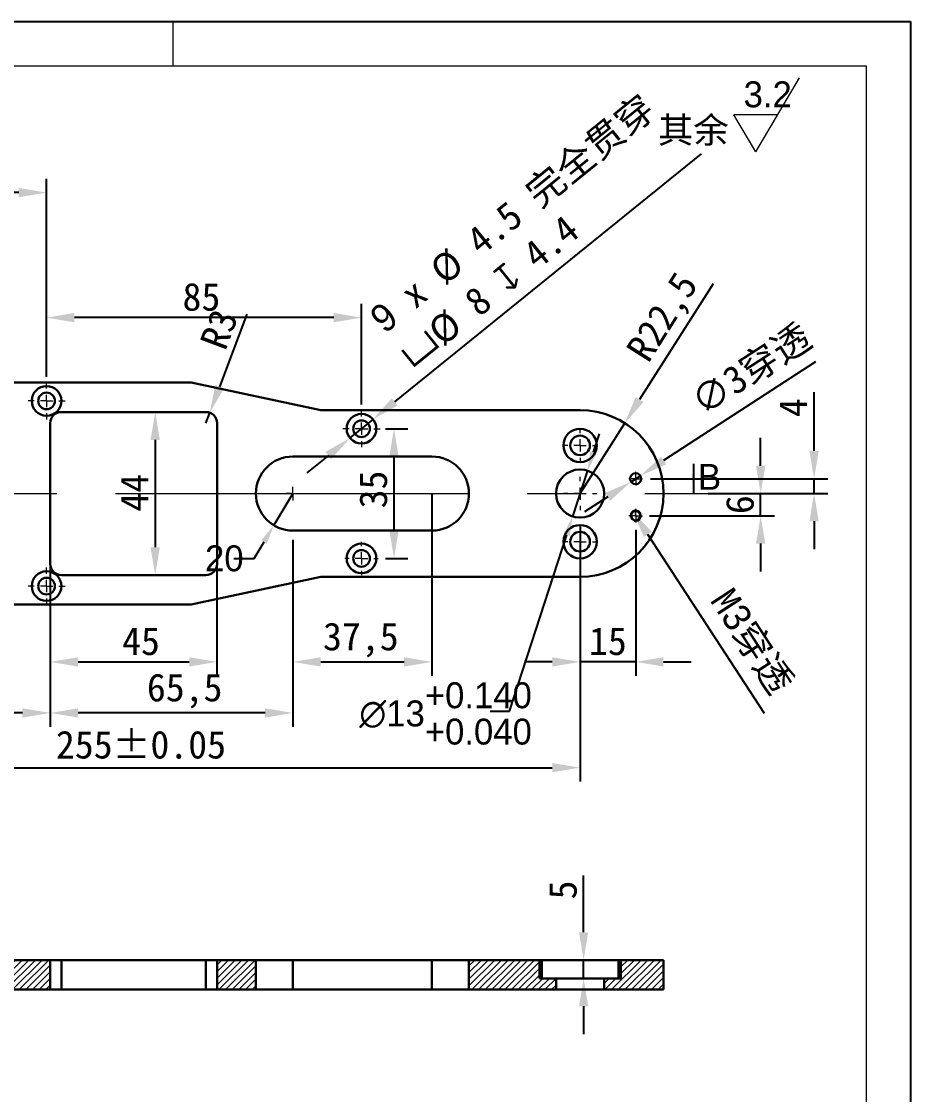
# Model space of a CAD drawing. Header units: millimetres. Extents: x 13 to 7248, y -1201 to 1478.
# Drawn here: x 4783.7 to 5023.7, y -898.2 to -608.5 of the extents above; entities that cross this region are included whole.
import ezdxf

# ---------------------------------------------------------------- set-up
doc = ezdxf.new("R2010")
doc.units = ezdxf.units.MM
doc.header["$LTSCALE"] = 5
doc.header["$PDSIZE"] = -1
doc.linetypes.add('CENTER2', pattern=[28.575, 19.05, -3.175, 3.175, -3.175])
doc.linetypes.add('SLD-实线', pattern=[0])
doc.layers.get('0').update_dxf_attribs({"lineweight": 30})
for name, color, linetype, lineweight in [('中心线层', 1, 'CENTER2', 13), ('剖面层', 2, 'Continuous', 15), ('粗实线', 7, 'SLD-实线', 15), ('细实线层', 5, 'Continuous', 15)]:
    doc.layers.add(name, color=color, linetype=linetype, lineweight=lineweight)
for name, color, linetype in [('图框', 7, 'SLD-实线'), ('文字层', 7, 'SLD-实线'), ('标注层', 96, 'SLD-实线'), ('标注线', 4, 'SLD-实线')]:
    doc.layers.add(name, color=color, linetype=linetype)
doc.styles.add('SLDTEXTSTYLE0', font='')
doc.styles.add('SLDTEXTSTYLE3', font='', dxfattribs={"bigfont": 'bigfont'})
doc.styles.get("Standard").update_dxf_attribs({"font": ''})
doc.styles.get('SLDTEXTSTYLE0').set_extended_font_data('汉仪长仿宋体')
doc.styles.get('SLDTEXTSTYLE3').set_extended_font_data('汉仪长仿宋体')
doc.styles.get('Standard').set_extended_font_data('SimSun')
doc.dimstyles.new('SLDDIMSTYLE5', dxfattribs={"dimtxt": 7, "dimasz": 5.2, "dimexe": 0, "dimexo": 0.0625, "dimgap": 1.75, "dimtad": 0, "dimtih": 1, "dimtoh": 1, "dimdec": 0, "dimlfac": 2, "dimrnd": 1e-09, "dimzin": 12, "dimdsep": 46, "dimtxsty": 'SLDTEXTSTYLE3', "dimblk1": 'NONE', "dimsah": 1, "dimcen": 0, "dimadec": 0, "dimazin": 3, "dimtfac": 1, "dimtdec": 3, "dimtmove": 0, "dimatfit": 3, "dimldrblk": 'NONE', "dimfxl": 0, "dimfrac": 2, "dimtolj": 1, "dimtzin": 12, "dimarcsym": 0})
doc.dimstyles.new('SLDDIMSTYLE9', dxfattribs={"dimtxt": 7, "dimasz": 5.2, "dimexe": 0, "dimexo": 0.0625, "dimgap": 1.75, "dimtad": 0, "dimtih": 1, "dimtoh": 1, "dimdec": 3, "dimrnd": 1e-09, "dimzin": 12, "dimdsep": 46, "dimtxsty": 'SLDTEXTSTYLE3', "dimsah": 1, "dimcen": 0, "dimadec": 0, "dimazin": 3, "dimtol": 1, "dimtp": 0.14, "dimtm": -0.04, "dimtfac": 1, "dimtdec": 3, "dimtmove": 0, "dimatfit": 3, "dimfxl": 0, "dimfrac": 2, "dimtolj": 1, "dimtzin": 0, "dimarcsym": 0})
doc.dimstyles.new('副本3-1', dxfattribs={"dimscale": 3, "dimtxt": 2.5, "dimasz": 2.5, "dimexe": 1.25, "dimexo": 0, "dimtad": 1, "dimtxsty": 'Standard', "dimcen": 2.5, "dimclrt": 256, "dimadec": 0, "dimazin": 0, "dimtfac": 1, "dimtmove": 0, "dimatfit": 3, "dimfxl": 0, "dimarcsym": 0})
pattern_1 = [(45, (4608.0797, -1224.5213), (-0.8980256, 0.8980256), [])]

# ---------------------------------------------------------------- blocks, each defined once
blk = doc.blocks.new('SW_SFSYMBOL_0')
at = {"color": 0, "linetype": 'SLD-实线', "lineweight": 0}
for p, q in [((8.23, -25), (37.72, 25)), ((8.23, -25), (-6.52, 0)), ((22.98, 0), (-6.52, 0))]:
    blk.add_line(p, q, dxfattribs=at)
at = {"color": 0, "linetype": 'SLD-实线', "lineweight": 0, "insert": (0, 22.56), "char_height": 17.5, "attachment_point": 1, "style": 'SLDTEXTSTYLE3'}
blk.add_mtext('3.2', dxfattribs=at)
blk = doc.blocks.new('*D489')
at = {"layer": 'Defpoints', "color": 0}
for p in [(4969.08, -735.95), (4983.22, -735.95), (4953.25, -741.95)]:
    blk.add_point(p, dxfattribs=at)
at = {"layer": '标注层', "color": 0, "lineweight": -2}
for p, q in [((4983.22, -728.45), (4983.22, -720.95)), ((4969.08, -735.95), (4986.97, -735.95)), ((4983.22, -741.95), (4983.22, -735.95)), ((4953.25, -741.95), (4986.97, -741.95)), ((4983.22, -749.45), (4983.22, -756.95))]:
    blk.add_line(p, q, dxfattribs=at)
at = {"layer": '标注层', "color": 0}
for points in [[(4981.97, -728.45), (4984.47, -728.45), (4983.22, -735.95)], [(4981.97, -749.45), (4984.47, -749.45), (4983.22, -741.95)]]:
    blk.add_solid(points, dxfattribs=at)
at = {"layer": '标注层', "insert": (4973.84, -738.95), "char_height": 7.5, "attachment_point": 2, "rotation": 90}
blk.add_mtext('6', dxfattribs=at)
blk = doc.blocks.new('*D490')
at = {"layer": 'Defpoints', "color": 0}
for p in [(4953.5, -731.95), (4969.08, -735.95), (4997.65, -735.95)]:
    blk.add_point(p, dxfattribs=at)
at = {"layer": '标注层', "color": 0, "lineweight": -2}
for p, q in [((4997.65, -724.45), (4997.65, -708.59)), ((4953.5, -731.95), (5001.4, -731.95)), ((4997.65, -735.95), (4997.65, -731.95)), ((4969.08, -735.95), (5001.4, -735.95)), ((4997.65, -743.45), (4997.65, -750.95))]:
    blk.add_line(p, q, dxfattribs=at)
at = {"layer": '标注层', "color": 0}
for points in [[(4996.4, -724.45), (4998.9, -724.45), (4997.65, -731.95)], [(4996.4, -743.45), (4998.9, -743.45), (4997.65, -735.95)]]:
    blk.add_solid(points, dxfattribs=at)
at = {"layer": '标注层', "insert": (4988.28, -712.77), "char_height": 7.5, "attachment_point": 2, "rotation": 90}
blk.add_mtext('4', dxfattribs=at)
blk = doc.blocks.new('*D493')
at = {"layer": 'Defpoints', "color": 0}
for p in [(4710.5, -654.7), (4710.5, -704.45), (4790.5, -704.45)]:
    blk.add_point(p, dxfattribs=at)
at = {"layer": '标注层', "color": 0, "lineweight": -2}
for p, q in [((4710.5, -704.45), (4710.5, -650.95)), ((4790.5, -704.45), (4790.5, -650.95)), ((4783, -654.7), (4718, -654.7))]:
    blk.add_line(p, q, dxfattribs=at)
at = {"layer": '标注层', "color": 0}
for points in [[(4718, -653.45), (4718, -655.95), (4710.5, -654.7)], [(4783, -653.45), (4783, -655.95), (4790.5, -654.7)]]:
    blk.add_solid(points, dxfattribs=at)
at = {"layer": '标注层', "insert": (4745.9, -645.33), "char_height": 7.5, "attachment_point": 2}
blk.add_mtext('80', dxfattribs=at)
blk = doc.blocks.new('*D494')
at = {"layer": 'Defpoints', "color": 0}
for p in [(4790.5, -688.46), (4790.5, -704.45), (4875.5, -711.95)]:
    blk.add_point(p, dxfattribs=at)
at = {"layer": '标注层', "color": 0, "lineweight": -2}
for p, q in [((4790.5, -704.45), (4790.5, -684.71)), ((4875.5, -711.95), (4875.5, -684.71)), ((4868, -688.46), (4798, -688.46))]:
    blk.add_line(p, q, dxfattribs=at)
at = {"layer": '标注层', "color": 0}
for points in [[(4798, -687.21), (4798, -689.71), (4790.5, -688.46)], [(4868, -687.21), (4868, -689.71), (4875.5, -688.46)]]:
    blk.add_solid(points, dxfattribs=at)
at = {"layer": '标注层', "insert": (4832.3, -679.08), "char_height": 7.5, "attachment_point": 2}
blk.add_mtext('85', dxfattribs=at)
blk = doc.blocks.new('*D498')
at = {"layer": 'Defpoints', "color": 0}
for p in [(4791.5, -754.95), (4836.5, -754.95), (4836.5, -781.4)]:
    blk.add_point(p, dxfattribs=at)
at = {"layer": '标注层', "color": 0, "lineweight": -2}
for p, q in [((4791.5, -754.95), (4791.5, -785.15)), ((4836.5, -754.95), (4836.5, -785.15)), ((4799, -781.4), (4829, -781.4))]:
    blk.add_line(p, q, dxfattribs=at)
at = {"layer": '标注层', "color": 0}
for points in [[(4799, -780.15), (4799, -782.65), (4791.5, -781.4)], [(4829, -780.15), (4829, -782.65), (4836.5, -781.4)]]:
    blk.add_solid(points, dxfattribs=at)
at = {"layer": '标注层', "insert": (4815.98, -772.03), "char_height": 7.5, "attachment_point": 2}
blk.add_mtext('45', dxfattribs=at)
blk = doc.blocks.new('*D499')
at = {"layer": 'Defpoints', "color": 0}
for p in [(4894.5, -735.95), (4857, -748.45), (4894.5, -781.4)]:
    blk.add_point(p, dxfattribs=at)
at = {"layer": '标注层', "color": 0, "lineweight": -2}
for p, q in [((4894.5, -735.95), (4894.5, -785.15)), ((4857, -748.45), (4857, -785.15)), ((4864.5, -781.4), (4887, -781.4))]:
    blk.add_line(p, q, dxfattribs=at)
at = {"layer": '标注层', "color": 0}
for points in [[(4864.5, -780.15), (4864.5, -782.65), (4857, -781.4)], [(4887, -780.15), (4887, -782.65), (4894.5, -781.4)]]:
    blk.add_solid(points, dxfattribs=at)
at = {"layer": '标注层', "insert": (4875.32, -770.77), "char_height": 7.5, "attachment_point": 2}
blk.add_mtext('37,5', dxfattribs=at)
blk = doc.blocks.new('*D504')
at = {"layer": 'Defpoints', "color": 0}
for p in [(4791.5, -754.95), (4679.5, -765.95), (4679.5, -795.18)]:
    blk.add_point(p, dxfattribs=at)
at = {"layer": '标注层', "color": 0, "lineweight": -2}
for p, q in [((4791.5, -754.95), (4791.5, -798.93)), ((4679.5, -765.95), (4679.5, -798.93)), ((4784, -795.18), (4687, -795.18))]:
    blk.add_line(p, q, dxfattribs=at)
at = {"layer": '标注层', "color": 0}
for points in [[(4687, -793.93), (4687, -796.43), (4679.5, -795.18)], [(4784, -793.93), (4784, -796.43), (4791.5, -795.18)]]:
    blk.add_solid(points, dxfattribs=at)
at = {"layer": '标注层', "insert": (4741.63, -785.8), "char_height": 7.5, "attachment_point": 2}
blk.add_mtext('112', dxfattribs=at)
blk = doc.blocks.new('*D505')
at = {"layer": 'Defpoints', "color": 0}
for p in [(4857, -748.45), (4791.5, -754.95), (4791.5, -795.18)]:
    blk.add_point(p, dxfattribs=at)
at = {"layer": '标注层', "color": 0, "lineweight": -2}
for p, q in [((4857, -748.45), (4857, -798.93)), ((4791.5, -754.95), (4791.5, -798.93)), ((4849.5, -795.18), (4799, -795.18))]:
    blk.add_line(p, q, dxfattribs=at)
at = {"layer": '标注层', "color": 0}
for points in [[(4799, -793.93), (4799, -796.43), (4791.5, -795.18)], [(4849.5, -793.93), (4849.5, -796.43), (4857, -795.18)]]:
    blk.add_solid(points, dxfattribs=at)
at = {"layer": '标注层', "insert": (4827.78, -784.54), "char_height": 7.5, "attachment_point": 2}
blk.add_mtext('65,5', dxfattribs=at)
blk = doc.blocks.new('*D506')
at = {"layer": 'Defpoints', "color": 0}
for p in [(4833.5, -713.95), (4819.82, -757.95), (4833.5, -757.95)]:
    blk.add_point(p, dxfattribs=at)
at = {"layer": '标注层', "color": 0, "lineweight": -2}
for p, q in [((4833.5, -713.95), (4816.07, -713.95)), ((4819.82, -721.45), (4819.82, -750.45)), ((4833.5, -757.95), (4816.07, -757.95))]:
    blk.add_line(p, q, dxfattribs=at)
at = {"layer": '标注层', "color": 0}
for points in [[(4818.57, -721.45), (4821.07, -721.45), (4819.82, -713.95)], [(4818.57, -750.45), (4821.07, -750.45), (4819.82, -757.95)]]:
    blk.add_solid(points, dxfattribs=at)
at = {"layer": '标注层', "insert": (4810.44, -735.73), "char_height": 7.5, "attachment_point": 2, "rotation": 90}
blk.add_mtext('44', dxfattribs=at)
blk = doc.blocks.new('*D507')
at = {"layer": 'Defpoints', "color": 0}
for p in [(4834.56, -714.14), (4833.5, -716.95)]:
    blk.add_point(p, dxfattribs=at)
at = {"layer": '标注层', "color": 0, "lineweight": -2}
for p, q in [((4844.57, -687.48), (4837.19, -707.12)), ((4833.5, -716.95), (4834.56, -714.14))]:
    blk.add_line(p, q, dxfattribs=at)
at = {"layer": '标注层', "color": 0}
blk.add_solid([(4836.02, -706.68), (4838.36, -707.56), (4834.56, -714.14)], dxfattribs=at)
at = {"layer": '标注层', "insert": (4831.71, -695.04), "char_height": 7.5, "attachment_point": 1, "rotation": 69.417}
blk.add_mtext('R3', dxfattribs=at)
blk = doc.blocks.new('*D508')
at = {"layer": 'Defpoints', "color": 0}
for p in [(4857, -735.95), (4851.86, -744.52)]:
    blk.add_point(p, dxfattribs=at)
at = {"layer": '标注层', "color": 0, "lineweight": -2}
for p, q in [((4857, -735.95), (4851.86, -744.52)), ((4846.51, -753.44), (4849.19, -748.98)), ((4841.05, -753.44), (4846.51, -753.44))]:
    blk.add_line(p, q, dxfattribs=at)
at = {"layer": '标注层', "color": 0}
blk.add_solid([(4848.44, -748.54), (4849.93, -749.43), (4851.86, -744.52)], dxfattribs=at)
at = {"layer": '标注层', "color": 0, "insert": (4833.27, -749.94), "char_height": 7, "attachment_point": 1, "style": 'SLDTEXTSTYLE3'}
blk.add_mtext('\\A1;20', dxfattribs=at)
blk = doc.blocks.new('_NONE')
blk = doc.blocks.new('*D509')
at = {"layer": 'Defpoints', "color": 0}
for p in [(4934.5, -744.95), (4679.5, -765.95), (4934.5, -809.95)]:
    blk.add_point(p, dxfattribs=at)
at = {"layer": '标注层', "color": 0, "lineweight": -2}
for p, q in [((4934.5, -744.95), (4934.5, -813.7)), ((4679.5, -765.95), (4679.5, -813.7)), ((4687, -809.95), (4927, -809.95))]:
    blk.add_line(p, q, dxfattribs=at)
at = {"layer": '标注层', "color": 0}
for points in [[(4687, -808.7), (4687, -811.2), (4679.5, -809.95)], [(4927, -808.7), (4927, -811.2), (4934.5, -809.95)]]:
    blk.add_solid(points, dxfattribs=at)
at = {"layer": '标注层', "insert": (4815.98, -799.98), "char_height": 7.5, "attachment_point": 2}
blk.add_mtext('255%%p0.05', dxfattribs=at)
blk = doc.blocks.new('*D510')
at = {"layer": 'Defpoints', "color": 0}
for p in [(4882, -718.45), (4882, -753.45), (4884.27, -753.45)]:
    blk.add_point(p, dxfattribs=at)
at = {"layer": '标注层', "color": 0, "lineweight": -2}
for p, q in [((4882, -718.45), (4888.02, -718.45)), ((4884.27, -725.95), (4884.27, -745.95)), ((4882, -753.45), (4888.02, -753.45))]:
    blk.add_line(p, q, dxfattribs=at)
at = {"layer": '标注层', "color": 0}
for points in [[(4883.02, -725.95), (4885.52, -725.95), (4884.27, -718.45)], [(4883.02, -745.95), (4885.52, -745.95), (4884.27, -753.45)]]:
    blk.add_solid(points, dxfattribs=at)
at = {"layer": '标注层', "insert": (4874.9, -734.86), "char_height": 7.5, "attachment_point": 2, "rotation": 90}
blk.add_mtext('35', dxfattribs=at)
blk = doc.blocks.new('*D511')
at = {"layer": 'Defpoints', "color": 0}
for p in [(4934.5, -744.95), (4949.5, -745.7), (4934.5, -781.4)]:
    blk.add_point(p, dxfattribs=at)
at = {"layer": '标注层', "color": 0, "lineweight": -2}
for p, q in [((4934.5, -744.95), (4934.5, -785.15)), ((4949.5, -745.7), (4949.5, -785.15)), ((4927, -781.4), (4919.5, -781.4)), ((4949.5, -781.4), (4934.5, -781.4)), ((4957, -781.4), (4964.5, -781.4))]:
    blk.add_line(p, q, dxfattribs=at)
at = {"layer": '标注层', "color": 0}
for points in [[(4927, -780.15), (4927, -782.65), (4934.5, -781.4)], [(4957, -780.15), (4957, -782.65), (4949.5, -781.4)]]:
    blk.add_solid(points, dxfattribs=at)
at = {"layer": '标注层', "insert": (4942, -772.03), "char_height": 7.5, "attachment_point": 2}
blk.add_mtext('15', dxfattribs=at)
blk = doc.blocks.new('*D512')
at = {"layer": 'Defpoints', "color": 0}
for p in [(4948.24, -732.76), (4950.76, -731.13)]:
    blk.add_point(p, dxfattribs=at)
at = {"layer": '标注层', "color": 0, "lineweight": -2}
for p, q in [((4998.06, -700.41), (4957.05, -727.04)), ((4948.24, -732.76), (4950.76, -731.13)), ((4941.95, -736.85), (4935.66, -740.93))]:
    blk.add_line(p, q, dxfattribs=at)
at = {"layer": '标注层', "color": 0}
for points in [[(4956.37, -726), (4957.73, -728.09), (4950.76, -731.13)], [(4941.27, -735.8), (4942.63, -737.9), (4948.24, -732.76)]]:
    blk.add_solid(points, dxfattribs=at)
at = {"layer": '标注层', "insert": (4963.59, -708.87), "char_height": 7.5, "attachment_point": 1, "rotation": 33.0032}
blk.add_mtext('∅3穿透', dxfattribs=at)
blk = doc.blocks.new('*D513')
at = {"layer": 'Defpoints', "color": 0}
for p in [(4948.68, -740.69), (4950.32, -743.2)]:
    blk.add_point(p, dxfattribs=at)
at = {"layer": '标注层', "color": 0, "lineweight": -2}
blk.add_line((4984.28, -795.33), (4952.78, -746.97), dxfattribs=at)
at = {"layer": '标注层', "color": 0}
blk.add_solid([(4953.82, -746.29), (4951.73, -747.66), (4948.68, -740.69)], dxfattribs=at)
at = {"layer": '标注层', "insert": (4975.71, -760.77), "char_height": 7.5, "attachment_point": 1, "rotation": 303.0846}
blk.add_mtext('M{\\fMS PGothic|b0|i0|c134|p34;3}穿透', dxfattribs=at)
blk = doc.blocks.new('*D514')
at = {"layer": 'Defpoints', "color": 0}
for p in [(4946.54, -716.94), (4934.5, -735.95)]:
    blk.add_point(p, dxfattribs=at)
at = {"layer": '标注层', "color": 0, "lineweight": -2}
for p, q in [((4970.38, -679.29), (4950.55, -710.6)), ((4934.5, -735.95), (4946.54, -716.94))]:
    blk.add_line(p, q, dxfattribs=at)
at = {"layer": '标注层', "color": 0}
blk.add_solid([(4949.49, -709.93), (4951.61, -711.27), (4946.54, -716.94)], dxfattribs=at)
at = {"layer": '标注层', "insert": (4946.58, -696.99), "char_height": 7.5, "attachment_point": 1, "rotation": 57.6575}
blk.add_mtext('R22,5', dxfattribs=at)
blk = doc.blocks.new('*D515')
at = {"layer": 'Defpoints', "color": 0}
for p in [(4878.61, -715.93), (4872.39, -720.96)]:
    blk.add_point(p, dxfattribs=at)
at = {"layer": '标注层', "color": 0, "lineweight": -2}
for p, q in [((4967.18, -644.24), (4884.44, -711.21)), ((4872.39, -720.96), (4878.61, -715.93)), ((4866.56, -725.68), (4860.73, -730.4))]:
    blk.add_line(p, q, dxfattribs=at)
at = {"layer": '标注层', "color": 0}
for points in [[(4883.65, -710.24), (4885.23, -712.18), (4878.61, -715.93)], [(4865.78, -724.71), (4867.35, -726.65), (4872.39, -720.96)]]:
    blk.add_solid(points, dxfattribs=at)
at = {"layer": '标注层', "insert": (4877.05, -687.18), "char_height": 7.5, "attachment_point": 1, "rotation": 38.9862}
blk.add_mtext('{\\fMS PGothic|b0|i0|c134|p34;9} x %%C 4.5 完全贯穿\\P{\\fGDT|b0|i0|c134|p2;v}%%C 8 {\\fGDT|b0|i0|c134|p2;x} 4.4', dxfattribs=at)
blk = doc.blocks.new('*D516')
at = {"layer": 'Defpoints', "color": 0}
for p in [(4936.51, -729.76), (4932.49, -742.13)]:
    blk.add_point(p, dxfattribs=at)
at = {"layer": '标注层', "color": 0, "lineweight": -2}
for p, q in [((4938.11, -724.82), (4939.72, -719.87)), ((4936.51, -729.76), (4932.49, -742.13)), ((4915.43, -794.73), (4930.89, -747.07)), ((4910.23, -794.73), (4915.43, -794.73))]:
    blk.add_line(p, q, dxfattribs=at)
at = {"layer": '标注层', "color": 0}
for points in [[(4937.29, -724.55), (4938.94, -725.08), (4936.51, -729.76)], [(4930.07, -746.81), (4931.71, -747.34), (4932.49, -742.13)]]:
    blk.add_solid(points, dxfattribs=at)
at = {"layer": '标注层', "color": 0, "insert": (4874.92, -786.91), "char_height": 7, "attachment_point": 1, "style": 'SLDTEXTSTYLE3'}
blk.add_mtext('\\A1;∅13\\S+0.140^ +0.040;', dxfattribs=at)
blk = doc.blocks.new('SW_CENTERMARKSYMBOL_0')
at = {"color": 0, "linetype": 'SLD-实线', "lineweight": 0}
for p, q in [((0, 8.33), (0, 11.25)), ((-8.33, 0), (-11.25, 0)), ((0, 0), (-4.17, 0)), ((0, 0), (0, 4.17)), ((0, 0), (0, -4.17)), ((0, 0), (4.17, 0)), ((8.33, 0), (11.25, 0)), ((0, -8.33), (0, -11.25))]:
    blk.add_line(p, q, dxfattribs=at)
blk = doc.blocks.new('SW_CENTERMARKSYMBOL_1')
at = {"color": 0, "linetype": 'SLD-实线', "lineweight": 0}
for p, q in [((0, 8.33), (0, 11.25)), ((-8.33, 0), (-11.25, 0)), ((0, 0), (-4.17, 0)), ((0, 0), (0, 4.17)), ((0, 0), (0, -4.17)), ((0, 0), (4.17, 0)), ((8.33, 0), (11.25, 0)), ((0, -8.33), (0, -11.25))]:
    blk.add_line(p, q, dxfattribs=at)
blk = doc.blocks.new('SW_CENTERMARKSYMBOL_2')
at = {"color": 0, "linetype": 'SLD-实线', "lineweight": 0}
for p, q in [((0, 8.33), (0, 11.25)), ((-8.33, 0), (-11.25, 0)), ((0, 0), (-4.17, 0)), ((0, 0), (0, 4.17)), ((0, 0), (0, -4.17)), ((0, 0), (4.17, 0)), ((8.33, 0), (11.25, 0)), ((0, -8.33), (0, -11.25))]:
    blk.add_line(p, q, dxfattribs=at)
blk = doc.blocks.new('SW_CENTERMARKSYMBOL_3')
at = {"color": 0, "linetype": 'SLD-实线', "lineweight": 0}
for p, q in [((0, 8.33), (0, 11.25)), ((-8.33, 0), (-11.25, 0)), ((0, 0), (-4.17, 0)), ((0, 0), (0, 4.17)), ((0, 0), (0, -4.17)), ((0, 0), (4.17, 0)), ((8.33, 0), (11.25, 0)), ((0, -8.33), (0, -11.25))]:
    blk.add_line(p, q, dxfattribs=at)
blk = doc.blocks.new('SW_CENTERMARKSYMBOL_4')
at = {"color": 0, "linetype": 'SLD-实线', "lineweight": 0}
for p, q in [((0, 8.33), (0, 12.5)), ((-8.33, 0), (-12.5, 0)), ((0, 0), (-4.17, 0)), ((0, 0), (0, 4.17)), ((0, 0), (0, -4.17)), ((0, 0), (4.17, 0)), ((8.33, 0), (12.5, 0)), ((0, -8.33), (0, -12.5))]:
    blk.add_line(p, q, dxfattribs=at)
blk = doc.blocks.new('SW_CENTERMARKSYMBOL_5')
at = {"color": 0, "linetype": 'SLD-实线', "lineweight": 0}
for p, q in [((0, 8.33), (0, 12.5)), ((-8.33, 0), (-12.5, 0)), ((0, 0), (-4.17, 0)), ((0, 0), (0, 4.17)), ((0, 0), (0, -4.17)), ((0, 0), (4.17, 0)), ((8.33, 0), (12.5, 0)), ((0, -8.33), (0, -12.5))]:
    blk.add_line(p, q, dxfattribs=at)
blk = doc.blocks.new('SW_CENTERMARKSYMBOL_6')
at = {"color": 0, "linetype": 'SLD-实线', "lineweight": 0}
for p, q in [((0, 8.33), (0, 12.5)), ((-8.33, 0), (-12.5, 0)), ((0, 0), (-4.17, 0)), ((0, 0), (0, 4.17)), ((0, 0), (0, -4.17)), ((0, 0), (4.17, 0)), ((8.33, 0), (12.5, 0)), ((0, -8.33), (0, -12.5))]:
    blk.add_line(p, q, dxfattribs=at)
blk = doc.blocks.new('SW_CENTERMARKSYMBOL_12')
at = {"color": 0, "linetype": 'SLD-实线', "lineweight": 0}
for p, q in [((-2.5, 0), (-4.6, 0)), ((0, 0), (-2.5, 0)), ((0, 2.5), (0, 4.6)), ((0, 0), (0, 2.5)), ((0, 0), (0, -2.5)), ((0, 0), (2.5, 0)), ((2.5, 0), (4.6, 0)), ((0, -2.5), (0, -4.6))]:
    blk.add_line(p, q, dxfattribs=at)
blk = doc.blocks.new('SW_CENTERMARKSYMBOL_13')
at = {"color": 0, "linetype": 'SLD-实线', "lineweight": 0}
for p, q in [((-2.5, 0), (-4.6, 0)), ((0, 0), (-2.5, 0)), ((0, 2.5), (0, 4.6)), ((0, 0), (0, 2.5)), ((0, 0), (0, -2.5)), ((0, 0), (2.5, 0)), ((2.5, 0), (4.6, 0)), ((0, -2.5), (0, -4.6))]:
    blk.add_line(p, q, dxfattribs=at)
blk = doc.blocks.new('SW_CENTERMARKSYMBOL_15')
at = {"color": 0, "linetype": 'SLD-实线', "lineweight": 0}
for p, q in [((-2.5, 0), (-4.6, 0)), ((0, 0), (-2.5, 0)), ((0, 2.5), (0, 4.6)), ((0, 0), (0, 2.5)), ((0, 0), (0, -2.5)), ((0, 0), (2.5, 0)), ((2.5, 0), (4.6, 0)), ((0, -2.5), (0, -4.6))]:
    blk.add_line(p, q, dxfattribs=at)
blk = doc.blocks.new('*D518')
at = {"layer": 'Defpoints', "color": 0}
for p in [(4935.45, -861.88), (4957, -861.88), (4945.5, -866.88)]:
    blk.add_point(p, dxfattribs=at)
at = {"layer": '标注层', "color": 0, "lineweight": -2}
for p, q in [((4935.45, -854.38), (4935.45, -839.06)), ((4957, -861.88), (4931.7, -861.88)), ((4935.45, -866.88), (4935.45, -861.88)), ((4945.5, -866.88), (4931.7, -866.88)), ((4935.45, -874.38), (4935.45, -881.88))]:
    blk.add_line(p, q, dxfattribs=at)
at = {"layer": '标注层', "color": 0}
for points in [[(4934.2, -854.38), (4936.7, -854.38), (4935.45, -861.88)], [(4934.2, -874.38), (4936.7, -874.38), (4935.45, -866.88)]]:
    blk.add_solid(points, dxfattribs=at)
at = {"layer": '标注层', "insert": (4926.07, -842.97), "char_height": 7.5, "attachment_point": 2, "rotation": 90}
blk.add_mtext('5', dxfattribs=at)

msp = doc.modelspace()

# ---------------------------------------------------------------- hatches: boundary and pattern name
at = {"layer": '剖面层'}
h = msp.add_hatch(dxfattribs=at)
h.set_pattern_fill('ANSI31', color=256, scale=0.4, style=0)
h.set_pattern_definition(pattern_1)
h.paths.add_polyline_path([(4772.0012, -869.8783), (4791.5012, -869.8783), (4791.5012, -861.8783), (4781.5012, -861.8783), (4781.5012, -865.8783), (4775.0012, -865.8783), (4775.0012, -861.8783), (4772.0012, -861.8783)], flags=0)
h = msp.add_hatch(dxfattribs=at)
h.set_pattern_fill('ANSI31', color=256, scale=0.4, style=0)
h.set_pattern_definition(pattern_1)
h.paths.add_polyline_path([(4836.5012, -861.8783), (4836.5012, -869.8783), (4847.0012, -869.8783), (4847.0012, -861.8783)], flags=0)
h = msp.add_hatch(dxfattribs=at)
h.set_pattern_fill('ANSI31', color=256, scale=0.4, style=0)
h.set_pattern_definition(pattern_1)
h.paths.add_polyline_path([(4904.5012, -869.8783), (4928.0012, -869.8783), (4928.0012, -866.8783), (4923.5012, -866.8783), (4923.5012, -861.8783), (4904.5012, -861.8783)], flags=0)
h = msp.add_hatch(dxfattribs=at)
h.set_pattern_fill('ANSI31', color=256, scale=0.4, style=0)
h.set_pattern_definition(pattern_1)
h.paths.add_polyline_path([(4941.0012, -869.8783), (4957.0012, -869.8783), (4957.0012, -861.8783), (4945.5012, -861.8783), (4945.5012, -866.8783), (4941.0012, -866.8783)], flags=0)

# ---------------------------------------------------------------- linework, layer by layer
for p, q in [((4829.5012, -705.9461), (4758.4803, -705.9461)), ((4864.5012, -713.4461), (4829.5012, -705.9461)), ((4833.5011, -713.9461), (4794.5012, -713.9461)), ((4934.5011, -713.4461), (4864.5012, -713.4461)), ((4791.5012, -716.9461), (4791.5012, -754.9461)), ((4836.5012, -754.9461), (4836.5012, -716.9461)), ((4894.5012, -725.9461), (4857.0012, -725.9461)), ((4857.0012, -745.9461), (4894.5012, -745.9461)), ((4794.5012, -757.9461), (4833.5011, -757.9461)), ((4829.5012, -765.9461), (4864.5012, -758.4461)), ((4864.5012, -758.4461), (4934.5011, -758.4461)), ((4758.4803, -765.9461), (4829.5012, -765.9461)), ((4791.5012, -861.8783), (4781.5012, -861.8783)), ((4791.5012, -861.8783), (4791.5012, -869.8783)), ((4791.5012, -861.8783), (4794.5012, -861.8783)), ((4794.5012, -861.8783), (4794.5012, -869.8783)), ((4794.5012, -861.8783), (4833.5011, -861.8783)), ((4833.5011, -869.8783), (4833.5011, -861.8783)), ((4833.5011, -861.8783), (4836.5012, -861.8783)), ((4836.5012, -869.8783), (4836.5012, -861.8783)), ((4847.0012, -861.8783), (4836.5012, -861.8783)), ((4847.0012, -869.8783), (4847.0012, -861.8783)), ((4847.0012, -861.8783), (4857.0012, -861.8783)), ((4857.0012, -861.8783), (4857.0012, -869.8783)), ((4857.0012, -861.8783), (4894.5012, -861.8783)), ((4894.5012, -861.8783), (4894.5012, -869.8783)), ((4894.5012, -861.8783), (4904.5012, -861.8783)), ((4904.5012, -861.8783), (4904.5012, -869.8783)), ((4923.5012, -861.8783), (4904.5012, -861.8783)), ((4923.5012, -866.8783), (4923.5012, -861.8783)), ((4923.5012, -861.8783), (4924.1375, -861.8783)), ((4924.1375, -861.8783), (4924.1375, -866.8783)), ((4944.8648, -861.8783), (4924.1375, -861.8783)), ((4944.8648, -866.8783), (4944.8648, -861.8783)), ((4944.8648, -861.8783), (4945.5012, -861.8783)), ((4945.5012, -861.8783), (4945.5012, -866.8783)), ((4957.0012, -861.8783), (4945.5012, -861.8783)), ((4957.0012, -869.8783), (4957.0012, -861.8783)), ((4923.5012, -866.8783), (4928.0012, -866.8783)), ((4928.0012, -869.8783), (4928.0012, -866.8783)), ((4928.0012, -866.8783), (4941.0012, -866.8783)), ((4941.0012, -866.8783), (4941.0012, -869.8783)), ((4941.0012, -866.8783), (4945.5012, -866.8783)), ((4791.5012, -869.8783), (4772.0012, -869.8783)), ((4794.5012, -869.8783), (4791.5012, -869.8783)), ((4794.5012, -869.8783), (4833.5011, -869.8783)), ((4836.5012, -869.8783), (4833.5011, -869.8783)), ((4847.0012, -869.8783), (4836.5012, -869.8783)), ((4847.0012, -869.8783), (4857.0012, -869.8783)), ((4857.0012, -869.8783), (4894.5012, -869.8783)), ((4894.5012, -869.8783), (4904.5012, -869.8783)), ((4928.0012, -869.8783), (4904.5012, -869.8783)), ((4928.0012, -869.8783), (4941.0012, -869.8783)), ((4957.0012, -869.8783), (4941.0012, -869.8783))]:
    msp.add_line(p, q)
for centre, radius in [((4790.5012, -710.9461), 4), ((4790.5012, -710.9461), 2.25), ((4875.5012, -718.4461), 4), ((4875.5012, -718.4461), 2.25), ((4934.5012, -722.9461), 4.5), ((4934.5012, -722.9461), 2.65), ((4934.5012, -735.9461), 6.5), ((4949.5012, -731.9461), 1.5), ((4949.5012, -741.9461), 1.25), ((4934.5012, -748.9461), 4.5), ((4934.5012, -748.9461), 2.65), ((4875.5012, -753.4461), 4), ((4875.5012, -753.4461), 2.25), ((4790.5012, -760.9461), 4), ((4790.5012, -760.9461), 2.25)]:
    msp.add_circle(centre, radius)
for centre, radius, start, end in [((4794.5012, -716.9461), 3, 90, 180), ((4833.5011, -716.9461), 3, 0, 90), ((4934.5012, -735.9461), 22.5, 270, 90), ((4857.0012, -735.9461), 10, 90, 270), ((4894.5012, -735.9461), 10, 270, 90), ((4794.5012, -754.9461), 3, 180, 270), ((4833.5011, -754.9461), 3, 270, 0)]:
    msp.add_arc(centre, radius, start, end)
at = {"layer": '中心线层'}
msp.add_line((4666.2423, -735.9461), (4969.0793, -735.9461), dxfattribs=at)
at = {"layer": '图框'}
for p, q in [((4613.0797, -608.5054), (5023.6797, -608.5054)), ((5023.6797, -608.5054), (5023.6797, -1197.1054))]:
    msp.add_line(p, q, dxfattribs=at)
at = {"layer": '标注线'}
msp.add_line((4965.0793, -727.9461), (4965.0793, -735.9461), dxfattribs=at)
msp.add_solid([(4965.0793, -735.9461), (4965.4793, -730.7461), (4964.6793, -730.7461)], dxfattribs=at)
at = {"layer": '粗实线'}
for p, q in [((4824.6797, -620.5054), (4824.6797, -608.5054)), ((4637.6797, -620.5054), (5011.6797, -620.5054)), ((5011.6797, -620.5054), (5011.6797, -1184.5054))]:
    msp.add_line(p, q, dxfattribs=at)
at = {"layer": '细实线层'}
msp.add_arc((4949.5012, -741.9461), 1.5, 255, 195, dxfattribs=at)

# ---------------------------------------------------------------- block references
at = {"layer": '中心线层', "xscale": 0.3999999999996362, "yscale": 0.4000000000000909, "zscale": 0.4}
for name, p in [('SW_CENTERMARKSYMBOL_5', (4790.5012, -710.9461)), ('SW_CENTERMARKSYMBOL_4', (4875.5012, -718.4461)), ('SW_CENTERMARKSYMBOL_1', (4934.5012, -722.9461)), ('SW_CENTERMARKSYMBOL_2', (4934.5012, -735.9461)), ('SW_CENTERMARKSYMBOL_13', (4949.5012, -731.9461)), ('SW_CENTERMARKSYMBOL_15', (4857.0012, -735.9461)), ('SW_CENTERMARKSYMBOL_12', (4949.5012, -741.9461)), ('SW_CENTERMARKSYMBOL_0', (4934.5012, -748.9461)), ('SW_CENTERMARKSYMBOL_3', (4875.5012, -753.4461)), ('SW_CENTERMARKSYMBOL_6', (4790.5012, -760.9461))]:
    msp.add_blockref(name, p, dxfattribs=at)
at = {"layer": '文字层', "xscale": 0.3999999999996362, "yscale": 0.4000000000000909, "zscale": 0.4}
msp.add_blockref('SW_SFSYMBOL_0', (4978.626, -633.6951), dxfattribs=at)

# ---------------------------------------------------------------- texts
at = {"layer": '文字层', "insert": (4955.5086, -634.3012), "char_height": 7, "attachment_point": 1, "style": 'SLDTEXTSTYLE0'}
msp.add_mtext('其余', dxfattribs=at)
at = {"layer": '标注线', "insert": (4966.3028, -727.9461), "char_height": 7, "attachment_point": 1, "style": 'SLDTEXTSTYLE3'}
msp.add_mtext('B', dxfattribs=at)

# ---------------------------------------------------------------- dimensions: what is measured, and where the dimension line sits
at = {"layer": '标注层'}
dim = msp.add_diameter_dim_2p(p1=(4872.392, -720.9626), p2=(4878.6103, -715.9296), text='{\\fMS PGothic|b0|i0|c134|p34;9} x %%C 4.5 完全贯穿\\P{\\fGDT|b0|i0|c134|p2;v}%%C 8 {\\fGDT|b0|i0|c134|p2;x} 4.4', dimstyle='副本3-1', dxfattribs=at)
dim.commit()
dim.dimension.update_dxf_attribs({"geometry": '*D515', "text_midpoint": (4920.7948, -665.5718)})
for base, p1, p2, picture, middle in [((4710.5012, -654.704), (4790.5012, -704.4461), (4710.5012, -704.4461), '*D493', (4745.9008, -654.704)), ((4790.5012, -688.4559), (4875.5012, -711.9461), (4790.5012, -704.4461), '*D494', (4832.2978, -688.4559)), ((4894.5012, -781.4041), (4857.0012, -748.4461), (4894.5012, -735.9461), '*D499', (4875.3224, -781.4041)), ((4934.5012, -781.4041), (4949.5012, -745.6961), (4934.5012, -744.9461), '*D511', (4942.0012, -781.4041)), ((4791.5012, -795.1763), (4857.0012, -748.4461), (4791.5012, -754.9461), '*D505', (4827.78, -795.1763)), ((4679.5012, -795.1763), (4791.5012, -754.9461), (4679.5012, -765.9461), '*D504', (4741.6339, -795.1763)), ((4836.5012, -781.4041), (4791.5012, -754.9461), (4836.5012, -754.9461), '*D498', (4815.9827, -781.4041))]:
    dim = msp.add_linear_dim(base=base, p1=p1, p2=p2, dimstyle='副本3-1', dxfattribs=at)
    dim.commit()
    dim.dimension.update_dxf_attribs({"geometry": picture, "text_midpoint": middle, "dimtype": 160})
for center, mpoint, picture, middle in [((4934.5012, -735.9461), (4946.5382, -716.9366), '*D514', (4957.1866, -688.431)), ((4833.5011, -716.9461), (4834.5558, -714.1376), '*D507', (4836.9313, -691.8122))]:
    dim = msp.add_radius_dim(center=center, mpoint=mpoint, dimstyle='副本3-1', dxfattribs=at)
    dim.commit()
    dim.dimension.update_dxf_attribs({"geometry": picture, "text_midpoint": middle})
for p1, p2, text, picture, middle in [((4948.2432, -732.7631), (4950.7591, -731.1291), '<>穿透', '*D512', (4983.2199, -710.0462)), ((4950.32, -743.2029), (4948.6823, -740.6893), 'M{\\fMS PGothic|b0|i0|c134|p34;3}穿透', '*D513', (4974.5897, -780.4545))]:
    dim = msp.add_diameter_dim_2p(p1=p1, p2=p2, text=text, dimstyle='副本3-1', dxfattribs=at)
    dim.commit()
    dim.dimension.update_dxf_attribs({"geometry": picture, "text_midpoint": middle, "dimtype": 163})
for base, p1, p2, picture, middle in [((4997.6531, -735.9461), (4953.5012, -731.9461), (4969.0793, -735.9461), '*D490', (4997.6531, -712.7666)), ((4819.8196, -757.9461), (4833.5011, -713.9461), (4833.5011, -757.9461), '*D506', (4819.8196, -735.7318)), ((4884.27, -753.4461), (4882.0012, -718.4461), (4882.0012, -753.4461), '*D510', (4884.27, -734.8556)), ((4983.2199, -735.9461), (4953.2512, -741.9461), (4969.0793, -735.9461), '*D489', (4983.2199, -738.9461)), ((4935.4488, -861.8783), (4945.5012, -866.8783), (4957.0012, -861.8783), '*D518', (4935.4488, -842.9712))]:
    dim = msp.add_linear_dim(base=base, p1=p1, p2=p2, angle=90, dimstyle='副本3-1', dxfattribs=at)
    dim.commit()
    dim.dimension.update_dxf_attribs({"geometry": picture, "text_midpoint": middle, "dimtype": 160})
dim = msp.add_diameter_dim_2p(p1=(4936.5074, -729.7634), p2=(4932.4949, -742.1287), dimstyle='SLDDIMSTYLE9', dxfattribs=at)
dim.commit()
dim.dimension.update_dxf_attribs({"geometry": '*D516', "text_midpoint": (4891.6966, -794.7327), "dimtype": 163})
dim = msp.add_radius_dim(center=(4857.0012, -735.9461), mpoint=(4851.8606, -744.5237), dimstyle='SLDDIMSTYLE5', override={"dimpost": '<>'}, dxfattribs=at)
dim.commit()
dim.dimension.update_dxf_attribs({"geometry": '*D508', "text_midpoint": (4836.2839, -753.4443), "dimtype": 164})
dim = msp.add_linear_dim(base=(4934.5012, -809.9461), p1=(4679.5012, -765.9461), p2=(4934.5012, -744.9461), text='<>%%p0.05', dimstyle='副本3-1', dxfattribs=at)
dim.commit()
dim.dimension.update_dxf_attribs({"geometry": '*D509', "text_midpoint": (4815.9827, -809.9461), "dimtype": 160})

doc.saveas('drawing.dxf')
